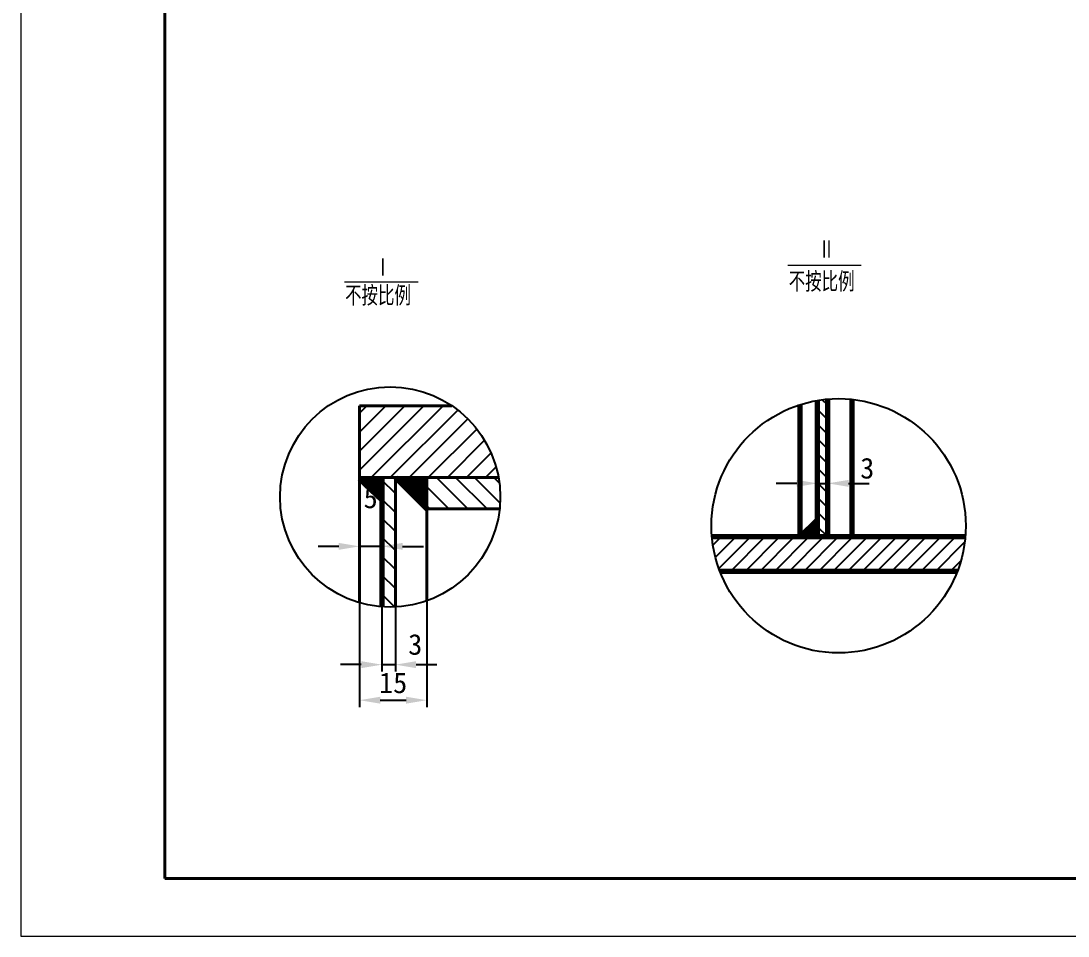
# Model space of a CAD drawing. Extents: x -15853 to 3578, y -6535 to 2458.
# Drawn here: x -15853 to -14033, y -6535 to -4945 of the extents above; entities that cross this region are included whole.
import ezdxf

# ---------------------------------------------------------------- set-up
doc = ezdxf.new("R2010")
doc.units = 0
doc.header["$LTSCALE"] = 10
doc.header["$PDMODE"] = 1
doc.linetypes.add('EB_DASHDOT', pattern=[39, 30, -3, 3, -3])
doc.layers.get('Defpoints').update_dxf_attribs({"linetype": 'CONTINUOUS'})
for name, color, linetype, lineweight in [('A 粗实线', 1, 'CONTINUOUS', 40), ('B 细实线', 7, 'CONTINUOUS', 18), ('C 文 字', 2, 'CONTINUOUS', 20), ('CAXA0', 7, 'CONTINUOUS', 70), ('CAXA1', 1, 'EB_DASHDOT', 25), ('CAXA3', 7, 'CONTINUOUS', 25), ('CAXA5', 4, 'CONTINUOUS', 25), ('J 标注尺寸', 2, 'CONTINUOUS', 18)]:
    doc.layers.add(name, color=color, linetype=linetype, lineweight=lineweight)
doc.styles.add('HZTXT', font='SIMFANG.TTF', dxfattribs={"width": 0.75})
doc.styles.get("Standard").update_dxf_attribs({"font": 'SIMFANG.TTF'})
doc.styles.add('标题中文', font='SIMFANG.TTF', dxfattribs={"width": 0.7})
doc.dimstyles.new('通用标注4.0', dxfattribs={"dimscale": 12, "dimtxt": 3, "dimasz": 3, "dimexe": 1, "dimexo": 0, "dimgap": 1, "dimtad": 1, "dimdec": 0, "dimzin": 0, "dimdsep": 46, "dimtxsty": 'Standard', "dimcen": 0, "dimadec": 0, "dimazin": 0, "dimtfac": 0.375, "dimtdec": 0, "dimtmove": 2, "dimatfit": 3, "dimfxl": 0, "dimtzin": 0, "dimarcsym": 0})

# ---------------------------------------------------------------- blocks, each defined once
blk = doc.blocks.new('CAXBLOCK126')
at = {"layer": 'CAXA0', "color": 0, "linetype": 'Continuous', "lineweight": 25}
for p, q in [((-373.34636359769, 110.3146747339082), (-330.2319113123334, 153.4291270192649)), ((-373.34636359769, 123.0425967952661), (-342.9598333736913, 153.4291270192649)), ((-373.34636359769, 135.770518856624), (-355.687755435049, 153.4291270192649)), ((-373.34636359769, 148.4984409179818), (-368.4156774964069, 153.4291270192649)), ((-365.5039892509755, 105.4291270192649), (-317.5039892509756, 153.4291270192649)), ((-352.7760671896179, 105.4291270192649), (-307.6412958526391, 150.5638983562437)), ((-340.0481451282601, 105.4291270192649), (-300.8755540568074, 144.6017180907175)), ((-327.3202230669023, 105.4291270192649), (-294.8908702434345, 137.8584798427327)), ((-314.5923010055445, 105.4291270192649), (-289.7048427635508, 130.3165852612586)), ((-301.8643789441866, 105.4291270192649), (-285.3756808942702, 121.9178250691813)), ((-289.1364568828287, 105.4291270192649), (-282.0183261904057, 112.5472577116878))]:
    blk.add_line(p, q, dxfattribs=at)
blk = doc.blocks.new('CAXBLOCK129')
at = {"layer": 'CAXA0', "color": 0, "linetype": 'Continuous', "lineweight": 25}
for p, q in [((-359.8809099048294, 91.88743983513116), (-373.34636359769, 105.3528935279919)), ((-362.7276589693138, 94.59276754337823), (-373.34636359769, 105.2114721717547)), ((-365.5744080337976, 97.29809525162482), (-373.34636359769, 105.0700508155174)), ((-358.3463635976899, 90.49431488422887), (-373.2811757327256, 105.4291270192649)), ((-358.3463635976899, 90.63573624046616), (-373.1397543764883, 105.4291270192649)), ((-358.3463635976899, 90.77715759670345), (-372.998333020251, 105.4291270192649)), ((-358.3463635976899, 90.91857895294073), (-372.8569116640138, 105.4291270192649)), ((-358.3463635976899, 91.06000030917802), (-372.7154903077765, 105.4291270192649)), ((-358.3463635976899, 91.20142166541531), (-372.5740689515392, 105.4291270192649)), ((-358.3463635976899, 91.34284302165264), (-372.4326475953018, 105.4291270192649)), ((-358.3463635976899, 91.48426437788993), (-372.2912262390645, 105.4291270192649)), ((-358.3463635976899, 91.62568573412722), (-372.1498048828273, 105.4291270192649)), ((-358.3463635976899, 91.7671070903645), (-372.00838352659, 105.4291270192649)), ((-358.3463635976899, 91.9085284466018), (-371.8669621703527, 105.4291270192649)), ((-358.3463635976899, 92.04994980283914), (-371.7255408141154, 105.4291270192649)), ((-358.3463635976899, 92.19137115907638), (-371.5841194578781, 105.4291270192649)), ((-358.3463635976899, 92.33279251531371), (-371.4426981016409, 105.4291270192649)), ((-358.3463635976899, 92.47421387155096), (-371.3012767454036, 105.4291270192649)), ((-358.3463635976899, 92.61563522778829), (-371.1598553891662, 105.4291270192649)), ((-358.3463635976899, 92.75705658402555), (-371.0184340329291, 105.4291270192649)), ((-358.3463635976899, 92.89847794026284), (-370.8770126766917, 105.4291270192649)), ((-358.3463635976899, 93.03989929650008), (-370.7355913204545, 105.4291270192649)), ((-358.3463635976899, 93.18132065273741), (-370.5941699642171, 105.4291270192649)), ((-358.3463635976899, 93.3227420089747), (-370.4527486079799, 105.4291270192649)), ((-358.3463635976899, 93.46416336521199), (-370.3113272517426, 105.4291270192649)), ((-358.3463635976899, 93.60558472144928), (-370.1699058955053, 105.4291270192649)), ((-358.3463635976899, 93.74700607768656), (-370.028484539268, 105.4291270192649)), ((-358.3463635976899, 93.8884274339239), (-369.8870631830307, 105.4291270192649)), ((-358.3463635976899, 94.02984879016118), (-369.7456418267934, 105.4291270192649)), ((-358.3463635976899, 94.17127014639848), (-369.6042204705562, 105.4291270192649)), ((-358.3463635976899, 94.31269150263577), (-369.4627991143188, 105.4291270192649)), ((-358.3463635976899, 94.45411285887309), (-369.3213777580815, 105.4291270192649)), ((-358.3463635976899, 94.59553421511038), (-369.1799564018443, 105.4291270192649)), ((-358.3463635976899, 94.73695557134766), (-369.038535045607, 105.4291270192649)), ((-358.3463635976899, 94.87837692758492), (-368.8971136893697, 105.4291270192649)), ((-358.3463635976899, 95.01979828382221), (-368.7556923331324, 105.4291270192649)), ((-358.3463635976899, 95.1612196400595), (-368.6142709768951, 105.4291270192649)), ((-358.3463635976899, 95.30264099629682), (-368.4728496206578, 105.4291270192649)), ((-358.3463635976899, 95.44406235253408), (-368.3314282644205, 105.4291270192649)), ((-358.3463635976899, 95.58548370877139), (-368.1900069081832, 105.4291270192649)), ((-358.3463635976899, 95.72690506500868), (-368.048585551946, 105.4291270192649)), ((-358.3463635976899, 95.86832642124597), (-367.9071641957087, 105.4291270192649)), ((-358.3463635976899, 96.00974777748326), (-367.7657428394713, 105.4291270192649)), ((-358.3463635976899, 96.15116913372054), (-367.6243214832341, 105.4291270192649)), ((-358.3463635976899, 96.29259048995783), (-367.4829001269968, 105.4291270192649)), ((-358.3463635976899, 96.43401184619513), (-367.3414787707596, 105.4291270192649)), ((-358.3463635976899, 96.57543320243246), (-367.2000574145222, 105.4291270192649)), ((-358.3463635976899, 96.71685455866971), (-367.0586360582849, 105.4291270192649)), ((-358.3463635976899, 96.858275914907), (-366.9172147020477, 105.4291270192649)), ((-358.3463635976899, 96.99969727114429), (-366.7757933458104, 105.4291270192649)), ((-358.3463635976899, 97.14111862738157), (-366.6343719895731, 105.4291270192649)), ((-358.3463635976899, 97.2825399836189), (-366.4929506333358, 105.4291270192649)), ((-358.3463635976899, 97.42396133985615), (-366.3515292770985, 105.4291270192649)), ((-358.3463635976899, 97.56538269609348), (-366.2101079208612, 105.4291270192649)), ((-358.3463635976899, 97.70680405233077), (-366.0686865646239, 105.4291270192649)), ((-358.3463635976899, 97.84822540856806), (-365.9272652083866, 105.4291270192649)), ((-358.3463635976899, 97.98964676480534), (-365.7858438521494, 105.4291270192649)), ((-358.3463635976899, 98.13106812104263), (-365.6444224959121, 105.4291270192649)), ((-358.3463635976899, 98.27248947727992), (-365.5030011396748, 105.4291270192649)), ((-358.3463635976899, 98.41391083351719), (-365.3615797834375, 105.4291270192649)), ((-358.3463635976899, 98.55533218975452), (-365.2201584272002, 105.4291270192649)), ((-358.3463635976899, 98.69675354599178), (-365.078737070963, 105.4291270192649)), ((-358.3463635976899, 98.83817490222911), (-364.9373157147256, 105.4291270192649)), ((-358.3463635976899, 98.97959625846636), (-364.7958943584883, 105.4291270192649)), ((-358.3463635976899, 99.12101761470365), (-364.6544730022511, 105.4291270192649)), ((-358.3463635976899, 99.26243897094098), (-364.5130516460138, 105.4291270192649)), ((-358.3463635976899, 99.40386032717822), (-364.3716302897765, 105.4291270192649)), ((-358.3463635976899, 99.54528168341555), (-364.2302089335392, 105.4291270192649)), ((-358.3463635976899, 99.68670303965284), (-364.0887875773019, 105.4291270192649)), ((-358.3463635976899, 99.82812439589011), (-363.9473662210647, 105.4291270192649)), ((-358.3463635976899, 99.9695457521274), (-363.8059448648273, 105.4291270192649)), ((-358.3463635976899, 100.1109671083647), (-363.66452350859, 105.4291270192649)), ((-358.3463635976899, 100.252388464602), (-363.5231021523527, 105.4291270192649)), ((-358.3463635976899, 100.3938098208393), (-363.3816807961155, 105.4291270192649)), ((-358.3463635976899, 100.5352311770766), (-363.2402594398782, 105.4291270192649)), ((-358.3463635976899, 100.6766525333138), (-363.0988380836409, 105.4291270192649)), ((-358.3463635976899, 100.8180738895512), (-362.9574167274036, 105.4291270192649)), ((-358.3463635976899, 100.9594952457885), (-362.8159953711664, 105.4291270192649)), ((-358.3463635976899, 101.1009166020257), (-362.6745740149291, 105.4291270192649)), ((-358.3463635976899, 101.242337958263), (-362.5331526586917, 105.4291270192649)), ((-358.3463635976899, 101.3837593145003), (-362.3917313024545, 105.4291270192649)), ((-358.3463635976899, 101.5251806707376), (-362.2503099462172, 105.4291270192649)), ((-358.3463635976899, 101.6666020269749), (-362.1088885899799, 105.4291270192649)), ((-358.3463635976899, 101.8080233832122), (-361.9674672337426, 105.4291270192649)), ((-358.3463635976899, 101.9494447394495), (-361.8260458775053, 105.4291270192649)), ((-358.3463635976899, 102.0908660956867), (-361.6846245212681, 105.4291270192649)), ((-358.3463635976899, 102.2322874519241), (-361.5432031650307, 105.4291270192649)), ((-358.3463635976899, 102.3737088081613), (-361.4017818087935, 105.4291270192649)), ((-358.3463635976899, 102.5151301643987), (-361.2603604525562, 105.4291270192649)), ((-358.3463635976899, 102.6565515206359), (-361.1189390963189, 105.4291270192649)), ((-358.3463635976899, 102.7979728768732), (-360.9775177400817, 105.4291270192649)), ((-358.3463635976899, 102.9393942331105), (-360.8360963838443, 105.4291270192649)), ((-358.3463635976899, 103.0808155893478), (-360.6946750276071, 105.4291270192649)), ((-358.3463635976899, 103.2222369455851), (-360.5532536713698, 105.4291270192649)), ((-358.3463635976899, 103.3636583018223), (-360.4118323151325, 105.4291270192649)), ((-358.3463635976899, 103.5050796580597), (-360.2704109588952, 105.4291270192649)), ((-358.3463635976899, 103.6465010142969), (-360.128989602658, 105.4291270192649)), ((-358.3463635976899, 103.7879223705342), (-359.9875682464206, 105.4291270192649)), ((-358.3463635976899, 103.9293437267715), (-359.8461468901833, 105.4291270192649)), ((-358.34636359769, 104.0707650830088), (-359.704725533946, 105.4291270192649)), ((-358.34636359769, 104.2121864392461), (-359.5633041777088, 105.4291270192649)), ((-358.34636359769, 104.3536077954834), (-359.4218828214715, 105.4291270192649)), ((-358.34636359769, 104.4950291517207), (-359.2804614652342, 105.4291270192649)), ((-358.34636359769, 104.6364505079579), (-359.1390401089969, 105.4291270192649)), ((-358.34636359769, 104.7778718641953), (-358.9976187527596, 105.4291270192649)), ((-358.34636359769, 104.9192932204326), (-358.8561973965223, 105.4291270192649)), ((-358.34636359769, 105.0607145766698), (-358.7147760402851, 105.4291270192649)), ((-358.34636359769, 105.2021359329071), (-358.5733546840478, 105.4291270192649)), ((-358.34636359769, 105.3435572891444), (-358.4319333278105, 105.4291270192649)), ((-328.34636359769, 84.53594544456797), (-349.239545172387, 105.4291270192649)), ((-328.34636359769, 84.67736680080527), (-349.0981238161497, 105.4291270192649)), ((-328.34636359769, 84.81878815704252), (-348.9567024599124, 105.4291270192649)), ((-328.34636359769, 84.96020951327979), (-348.8152811036751, 105.4291270192649)), ((-328.34636359769, 85.10163086951708), (-348.6738597474379, 105.4291270192649)), ((-328.34636359769, 85.24305222575438), (-348.5324383912006, 105.4291270192649)), ((-328.34636359769, 85.38447358199163), (-348.3910170349633, 105.4291270192649)), ((-328.34636359769, 85.52589493822893), (-348.2495956787261, 105.4291270192649)), ((-328.34636359769, 85.6673162944662), (-348.1081743224888, 105.4291270192649)), ((-328.34636359769, 85.8087376507035), (-347.9667529662515, 105.4291270192649)), ((-328.34636359769, 85.95015900694075), (-347.8253316100142, 105.4291270192649)), ((-328.34636359769, 86.09158036317804), (-347.683910253777, 105.4291270192649)), ((-328.34636359769, 86.23300171941527), (-347.5424888975397, 105.4291270192649)), ((-328.34636359769, 86.37442307565259), (-347.4010675413024, 105.4291270192649)), ((-328.34636359769, 86.51584443188983), (-347.2596461850652, 105.4291270192649)), ((-328.34636359769, 86.65726578812713), (-347.1182248288279, 105.4291270192649)), ((-328.34636359769, 86.79868714436441), (-346.9768034725906, 105.4291270192649)), ((-328.34636359769, 86.94010850060167), (-346.8353821163533, 105.4291270192649)), ((-328.34636359769, 87.08152985683893), (-346.6939607601161, 105.4291270192649)), ((-328.34636359769, 87.22295121307621), (-346.5525394038788, 105.4291270192649)), ((-328.34636359769, 87.36437256931352), (-346.4111180476415, 105.4291270192649)), ((-328.34636359769, 87.5057939255508), (-346.2696966914042, 105.4291270192649)), ((-328.34636359769, 87.64721528178806), (-346.128275335167, 105.4291270192649)), ((-328.34636359769, 87.78863663802532), (-345.9868539789297, 105.4291270192649)), ((-328.34636359769, 87.93005799426263), (-345.8454326226924, 105.4291270192649)), ((-328.34636359769, 88.07147935049987), (-345.7040112664552, 105.4291270192649)), ((-328.34636359769, 88.2129007067372), (-345.5625899102179, 105.4291270192649)), ((-328.34636359769, 88.35432206297446), (-345.4211685539806, 105.4291270192649)), ((-328.34636359769, 88.4957434192117), (-345.2797471977433, 105.4291270192649)), ((-328.34636359769, 88.63716477544898), (-345.1383258415061, 105.4291270192649)), ((-328.34636359769, 88.77858613168627), (-344.9969044852688, 105.4291270192649)), ((-328.34636359769, 88.92000748792353), (-344.8554831290315, 105.4291270192649)), ((-328.34636359769, 89.06142884416084), (-344.7140617727943, 105.4291270192649)), ((-328.34636359769, 89.20285020039809), (-344.572640416557, 105.4291270192649)), ((-328.34636359769, 89.34427155663536), (-344.4312190603197, 105.4291270192649)), ((-328.34636359769, 89.48569291287265), (-344.2897977040824, 105.4291270192649)), ((-328.34636359769, 89.62711426910992), (-344.1483763478452, 105.4291270192649)), ((-328.34636359769, 89.76853562534724), (-344.0069549916079, 105.4291270192649)), ((-328.34636359769, 89.90995698158446), (-343.8655336353706, 105.4291270192649)), ((-328.34636359769, 90.05137833782176), (-343.7241122791334, 105.4291270192649)), ((-328.34636359769, 90.192799694059), (-343.5826909228961, 105.4291270192649)), ((-328.34636359769, 90.3342210502963), (-343.4412695666588, 105.4291270192649)), ((-328.34636359769, 90.47564240653354), (-343.2998482104215, 105.4291270192649)), ((-328.34636359769, 90.61706376277084), (-343.1584268541843, 105.4291270192649)), ((-328.34636359769, 90.75848511900811), (-343.017005497947, 105.4291270192649)), ((-328.34636359769, 90.89990647524537), (-342.8755841417097, 105.4291270192649)), ((-328.34636359769, 91.04132783148265), (-342.7341627854724, 105.4291270192649)), ((-328.34636359769, 91.18274918771992), (-342.5927414292352, 105.4291270192649)), ((-328.34636359769, 91.32417054395718), (-342.4513200729979, 105.4291270192649)), ((-328.34636359769, 91.4655919001945), (-342.3098987167606, 105.4291270192649)), ((-328.34636359769, 91.60701325643176), (-342.1684773605234, 105.4291270192649)), ((-328.34636359769, 91.74843461266902), (-342.0270560042861, 105.4291270192649)), ((-328.34636359769, 91.8898559689063), (-341.8856346480489, 105.4291270192649)), ((-328.34636359769, 92.03127732514358), (-341.7442132918115, 105.4291270192649)), ((-328.34636359769, 92.17269868138085), (-341.6027919355743, 105.4291270192649)), ((-328.34636359769, 92.31412003761814), (-341.461370579337, 105.4291270192649)), ((-328.34636359769, 92.45554139385541), (-341.3199492230997, 105.4291270192649)), ((-328.34636359769, 92.59696275009266), (-341.1785278668624, 105.4291270192649)), ((-328.34636359769, 92.73838410632995), (-341.0371065106252, 105.4291270192649)), ((-328.34636359769, 92.87980546256722), (-340.8956851543879, 105.4291270192649)), ((-328.34636359769, 93.02122681880451), (-340.7542637981506, 105.4291270192649)), ((-328.34636359769, 93.16264817504175), (-340.6128424419134, 105.4291270192649)), ((-328.34636359769, 93.30406953127904), (-340.4714210856761, 105.4291270192649)), ((-328.34636359769, 93.44549088751626), (-340.3299997294388, 105.4291270192649)), ((-328.34636359769, 93.58691224375359), (-340.1885783732016, 105.4291270192649)), ((-328.34636359769, 93.72833359999082), (-340.0471570169643, 105.4291270192649)), ((-328.34636359769, 93.86975495622809), (-339.905735660727, 105.4291270192649)), ((-328.34636359769, 94.01117631246538), (-339.7643143044897, 105.4291270192649)), ((-328.34636359769, 94.15259766870265), (-339.6228929482525, 105.4291270192649)), ((-328.34636359769, 94.29401902493997), (-339.4814715920152, 105.4291270192649)), ((-328.34636359769, 94.43544038117719), (-339.3400502357779, 105.4291270192649)), ((-328.34636359769, 94.57686173741448), (-339.1986288795406, 105.4291270192649)), ((-328.34636359769, 94.71828309365176), (-339.0572075233034, 105.4291270192649)), ((-328.34636359769, 94.85970444988901), (-338.9157861670661, 105.4291270192649)), ((-328.34636359769, 95.00112580612628), (-338.7743648108288, 105.4291270192649)), ((-328.34636359769, 95.14254716236357), (-338.6329434545916, 105.4291270192649)), ((-328.34636359769, 95.28396851860082), (-338.4915220983543, 105.4291270192649)), ((-328.34636359769, 95.4253898748381), (-338.350100742117, 105.4291270192649)), ((-328.34636359769, 95.56681123107539), (-338.2086793858797, 105.4291270192649)), ((-328.34636359769, 95.70823258731264), (-338.0672580296425, 105.4291270192649)), ((-328.34636359769, 95.84965394354991), (-337.9258366734052, 105.4291270192649)), ((-328.34636359769, 95.9910752997872), (-337.7844153171679, 105.4291270192649)), ((-328.34636359769, 96.13249665602444), (-337.6429939609307, 105.4291270192649)), ((-328.34636359769, 96.27391801226176), (-337.5015726046934, 105.4291270192649)), ((-328.34636359769, 96.41533936849902), (-337.3601512484561, 105.4291270192649)), ((-328.34636359769, 96.5567607247363), (-337.2187298922188, 105.4291270192649)), ((-328.34636359769, 96.69818208097355), (-337.0773085359816, 105.4291270192649)), ((-328.34636359769, 96.83960343721083), (-336.9358871797443, 105.4291270192649)), ((-328.34636359769, 96.98102479344814), (-336.794465823507, 105.4291270192649)), ((-328.34636359769, 97.12244614968536), (-336.6530444672698, 105.4291270192649)), ((-328.34636359769, 97.26386750592265), (-336.5116231110325, 105.4291270192649)), ((-328.34636359769, 97.40528886215988), (-336.3702017547953, 105.4291270192649)), ((-328.34636359769, 97.54671021839718), (-336.2287803985579, 105.4291270192649)), ((-328.34636359769, 97.68813157463441), (-336.0873590423207, 105.4291270192649)), ((-328.34636359769, 97.8295529308717), (-335.9459376860834, 105.4291270192649)), ((-328.34636359769, 97.97097428710897), (-335.8045163298461, 105.4291270192649)), ((-328.34636359769, 98.11239564334623), (-335.6630949736088, 105.4291270192649)), ((-328.34636359769, 98.25381699958349), (-335.5216736173716, 105.4291270192649)), ((-328.34636359769, 98.3952383558208), (-335.3802522611343, 105.4291270192649)), ((-328.34636359769, 98.53665971205805), (-335.238830904897, 105.4291270192649)), ((-328.34636359769, 98.67808106829534), (-335.0974095486598, 105.4291270192649)), ((-328.34636359769, 98.81950242453262), (-334.9559881924225, 105.4291270192649)), ((-328.34636359769, 98.96092378076985), (-334.8145668361852, 105.4291270192649)), ((-328.34636359769, 99.10234513700716), (-334.6731454799479, 105.4291270192649)), ((-328.34636359769, 99.24376649324441), (-334.5317241237107, 105.4291270192649)), ((-328.34636359769, 99.38518784948167), (-334.3903027674734, 105.4291270192649)), ((-328.34636359769, 99.52660920571897), (-334.2488814112361, 105.4291270192649)), ((-328.34636359769, 99.66803056195623), (-334.1074600549988, 105.4291270192649)), ((-328.34636359769, 99.80945191819346), (-333.9660386987616, 105.4291270192649)), ((-328.34636359769, 99.95087327443075), (-333.8246173425243, 105.4291270192649)), ((-328.34636359769, 100.092294630668), (-333.683195986287, 105.4291270192649)), ((-328.34636359769, 100.2337159869053), (-333.5417746300498, 105.4291270192649)), ((-328.34636359769, 100.3751373431425), (-333.4003532738125, 105.4291270192649)), ((-328.34636359769, 100.5165586993798), (-333.2589319175752, 105.4291270192649)), ((-328.34636359769, 100.657980055617), (-333.117510561338, 105.4291270192649)), ((-328.34636359769, 100.7994014118544), (-332.9760892051007, 105.4291270192649)), ((-328.34636359769, 100.9408227680916), (-332.8346678488634, 105.4291270192649)), ((-328.34636359769, 101.0822441243289), (-332.6932464926261, 105.4291270192649)), ((-328.34636359769, 101.2236654805662), (-332.5518251363888, 105.4291270192649)), ((-328.34636359769, 101.3650868368034), (-332.4104037801516, 105.4291270192649)), ((-328.34636359769, 101.5065081930407), (-332.2689824239143, 105.4291270192649)), ((-328.34636359769, 101.647929549278), (-332.127561067677, 105.4291270192649)), ((-328.34636359769, 101.7893509055152), (-331.9861397114398, 105.4291270192649)), ((-328.34636359769, 101.9307722617525), (-331.8447183552025, 105.4291270192649)), ((-328.34636359769, 102.0721936179898), (-331.7032969989652, 105.4291270192649)), ((-328.34636359769, 102.213614974227), (-331.561875642728, 105.4291270192649)), ((-328.34636359769, 102.3550363304643), (-331.4204542864907, 105.4291270192649)), ((-328.34636359769, 102.4964576867015), (-331.2790329302534, 105.4291270192649)), ((-328.34636359769, 102.6378790429388), (-331.1376115740161, 105.4291270192649)), ((-328.34636359769, 102.7793003991761), (-330.9961902177789, 105.4291270192649)), ((-328.34636359769, 102.9207217554134), (-330.8547688615416, 105.4291270192649)), ((-328.34636359769, 103.0621431116506), (-330.7133475053043, 105.4291270192649)), ((-328.34636359769, 103.2035644678879), (-330.5719261490671, 105.4291270192649)), ((-328.34636359769, 103.3449858241252), (-330.4305047928298, 105.4291270192649)), ((-328.34636359769, 103.4864071803625), (-330.2890834365925, 105.4291270192649)), ((-328.34636359769, 103.6278285365997), (-330.1476620803552, 105.4291270192649)), ((-328.34636359769, 103.769249892837), (-330.006240724118, 105.4291270192649)), ((-328.34636359769, 103.9106712490743), (-329.8648193678807, 105.4291270192649)), ((-328.34636359769, 104.0520926053115), (-329.7233980116434, 105.4291270192649)), ((-328.34636359769, 104.1935139615488), (-329.5819766554061, 105.4291270192649)), ((-328.34636359769, 104.334935317786), (-329.4405552991689, 105.4291270192649)), ((-328.34636359769, 104.4763566740233), (-329.2991339429316, 105.4291270192649)), ((-328.34636359769, 104.6177780302606), (-329.1577125866944, 105.4291270192649)), ((-328.34636359769, 104.7591993864978), (-329.0162912304571, 105.4291270192649)), ((-328.34636359769, 104.9006207427351), (-328.8748698742198, 105.4291270192649)), ((-328.34636359769, 105.0420420989724), (-328.7334485179825, 105.4291270192649)), ((-328.34636359769, 105.1834634552096), (-328.5920271617452, 105.4291270192649)), ((-328.34636359769, 105.3248848114469), (-328.450605805508, 105.4291270192649)), ((-368.4211570982819, 100.0034229598719), (-373.34636359769, 104.9286294592802)), ((-371.267906162767, 102.7087506681197), (-373.34636359769, 104.7872081030428))]:
    blk.add_line(p, q, dxfattribs=at)
blk = doc.blocks.new('*D229')
at = {"layer": 'C 文 字', "color": 0, "lineweight": -2}
for p, q in [((-15264.60160102885, -5955.685858460482), (-15264.60160102885, -6137.15679299365)), ((-15147.60160102885, -5952.368870882923), (-15147.60160102885, -6137.15679299365)), ((-15228.60160102885, -6125.15679299365), (-15183.60160102885, -6125.15679299365))]:
    blk.add_line(p, q, dxfattribs=at)
at = {"layer": 'C 文 字', "color": 0}
for points in [[(-15228.60160102885, -6119.15679299365), (-15228.60160102885, -6131.15679299365), (-15264.60160102885, -6125.15679299365)], [(-15183.60160102885, -6119.15679299365), (-15183.60160102885, -6131.15679299365), (-15147.60160102885, -6125.15679299365)]]:
    blk.add_solid(points, dxfattribs=at)
at = {"layer": 'Defpoints', "color": 0}
for p in [(-15264.60160102885, -5955.685858460482), (-15147.60160102885, -5952.368870882923), (-15147.60160102885, -6125.15679299365)]:
    blk.add_point(p, dxfattribs=at)
at = {"layer": 'C 文 字', "color": 0, "insert": (-15206.10160102885, -6095.15679299365), "char_height": 36, "attachment_point": 5}
blk.add_mtext('\\fSimSun;15', dxfattribs=at)
blk = doc.blocks.new('*D230')
at = {"layer": 'C 文 字', "color": 0, "lineweight": -2}
for p, q in [((-15225.60160102885, -5738.175277087138), (-15225.60160102885, -5869.749510753129)), ((-15300.60160102885, -5857.749510753129), (-15336.60160102885, -5857.749510753129)), ((-15264.60160102885, -5955.685858460482), (-15264.60160102885, -5845.749510753129)), ((-15225.60160102885, -5857.749510753129), (-15264.60160102885, -5857.749510753129)), ((-15189.60160102885, -5857.749510753129), (-15153.60160102885, -5857.749510753129))]:
    blk.add_line(p, q, dxfattribs=at)
at = {"layer": 'C 文 字', "color": 0}
for points in [[(-15300.60160102885, -5851.749510753129), (-15300.60160102885, -5863.749510753129), (-15264.60160102885, -5857.749510753129)], [(-15189.60160102885, -5851.749510753129), (-15189.60160102885, -5863.749510753129), (-15225.60160102885, -5857.749510753129)]]:
    blk.add_solid(points, dxfattribs=at)
at = {"layer": 'Defpoints', "color": 0}
for p in [(-15225.60160102885, -5738.175277087138), (-15264.60160102885, -5857.749510753129), (-15264.60160102885, -5955.685858460482)]:
    blk.add_point(p, dxfattribs=at)
at = {"layer": 'C 文 字', "color": 0, "insert": (-15245.10160102885, -5773.749510753129), "char_height": 36, "attachment_point": 5}
blk.add_mtext('\\fSimSun;5', dxfattribs=at)
blk = doc.blocks.new('CAXBLOCK134')
at = {"layer": 'CAXA0', "color": 0, "linetype": 'Continuous', "lineweight": 25}
for p, q in [((-488.0780814251907, -122.8621775199862), (-492.9267448041737, -118.0135141410033)), ((-488.0780814251907, -135.5900995813441), (-497.0780814251908, -126.5900995813441)), ((-488.0780814251907, -148.318021642702), (-497.0780814251908, -139.318021642702)), ((-488.0780814251907, -161.0459437040597), (-497.0780814251908, -152.0459437040598)), ((-488.0780814251907, -173.7738657654176), (-497.0780814251908, -164.7738657654176)), ((-488.0780814251907, -186.5017878267755), (-497.0780814251908, -177.5017878267756)), ((-488.0780814251907, -199.2297098881334), (-497.0780814251908, -190.2297098881334)), ((-488.0780814251907, -211.9576319494912), (-497.0780814251906, -202.9576319494913)), ((-488.0780814251907, -224.685554010849), (-497.0780814251906, -215.6855540108491)), ((-488.2303659276944, -237.2611915697033), (-497.0780814251907, -228.4134760722068))]:
    blk.add_line(p, q, dxfattribs=at)
blk = doc.blocks.new('CAXBLOCK133')
at = {"layer": 'CAXA0', "color": 0, "linetype": 'Continuous', "lineweight": 25}
for p, q in [((-587.9587662087738, -244.3048705521115), (-580.9150872263656, -237.2611915697033)), ((-585.8064741859974, -254.880500590693), (-568.1871651650077, -237.2611915697033)), ((-582.8336896327762, -264.6356380988295), (-555.45924310365, -237.2611915697033)), ((-572.7313210422919, -267.2611915697034), (-542.7313210422919, -237.2611915697033)), ((-560.0033989809342, -267.2611915697034), (-530.0033989809341, -237.2611915697033)), ((-547.2754769195762, -267.2611915697034), (-517.2754769195761, -237.2611915697033)), ((-534.5475548582184, -267.2611915697034), (-504.5475548582183, -237.2611915697033)), ((-521.8196327968606, -267.2611915697034), (-491.8196327968605, -237.2611915697033)), ((-509.0917107355027, -267.2611915697034), (-479.0917107355026, -237.2611915697033)), ((-496.3637886741449, -267.2611915697034), (-466.3637886741448, -237.2611915697033)), ((-483.6358666127871, -267.2611915697034), (-453.6358666127869, -237.2611915697033)), ((-470.9079445514291, -267.2611915697033), (-440.907944551429, -237.2611915697032)), ((-458.1800224900711, -267.2611915697033), (-428.1800224900711, -237.2611915697032)), ((-445.4521004287133, -267.2611915697033), (-415.4521004287133, -237.2611915697032)), ((-432.7241783673555, -267.2611915697033), (-402.7241783673554, -237.2611915697032)), ((-419.9962563059976, -267.2611915697033), (-389.9962563059975, -237.2611915697033)), ((-407.2683342446397, -267.2611915697033), (-377.2683342446396, -237.2611915697032)), ((-394.5404121832818, -267.2611915697033), (-369.1929968963361, -241.9137762827576)), ((-381.8124901219239, -267.2611915697033), (-372.5196907851105, -257.9683922328899))]:
    blk.add_line(p, q, dxfattribs=at)
blk = doc.blocks.new('CAXBLOCK125')
at = {"layer": 'CAXA0', "color": 0, "linetype": 'Continuous', "lineweight": 25}
for p, q in [((-497.0780814251907, -232.6561167593269), (-502.2577071355165, -227.4764910490014)), ((-497.0780814251907, -232.5146954030897), (-502.1868677908958, -227.4059090373846)), ((-497.0780814251907, -232.3732740468523), (-502.1160284462753, -227.3353270257678)), ((-497.0780814251907, -232.2318526906151), (-502.0451891016547, -227.264745014151)), ((-497.0780814251907, -232.0904313343778), (-501.9743497570342, -227.1941630025343)), ((-497.0780814251907, -231.9490099781406), (-501.9035104124137, -227.1235809909175)), ((-497.0780814251907, -231.8075886219034), (-501.8326710677932, -227.0529989793008)), ((-497.0780814251907, -231.666167265666), (-501.7618317231726, -226.982416967684)), ((-497.0780814251907, -231.5247459094286), (-501.6909923785522, -226.9118349560673)), ((-497.0780814251907, -231.3833245531913), (-501.6201530339316, -226.8412529444505)), ((-497.0780814251907, -231.2419031969541), (-501.5493136893111, -226.7706709328338)), ((-497.0780814251907, -231.1004818407168), (-501.4784743446906, -226.7000889212171)), ((-497.0780814251907, -230.9590604844796), (-501.4076350000701, -226.6295069096003)), ((-497.0780814251907, -230.8176391282422), (-501.3367956554494, -226.5589248979834)), ((-497.0780814251907, -230.6762177720049), (-501.2659563108289, -226.4883428863667)), ((-497.0780814251907, -230.5347964157677), (-501.1951169662084, -226.41776087475)), ((-497.0780814251907, -230.3933750595305), (-501.1242776215879, -226.3471788631332)), ((-497.0780814251907, -230.2519537032931), (-501.0534382769673, -226.2765968515165)), ((-497.0780814251907, -230.1105323470557), (-500.9825989323468, -226.2060148398997)), ((-497.0780814251907, -229.9691109908185), (-500.9117595877262, -226.1354328282829)), ((-497.0780814251907, -229.8276896345812), (-500.8409202431057, -226.0648508166662)), ((-497.0780814251907, -229.686268278344), (-500.7700808984852, -225.9942688050495)), ((-497.0780814251907, -229.5448469221067), (-500.6992415538647, -225.9236867934328)), ((-497.0780814251907, -229.4034255658695), (-500.6284022092441, -225.8531047818159)), ((-497.0780814251907, -229.2620042096321), (-500.5575628646235, -225.7825227701991)), ((-497.0780814251907, -229.1205828533948), (-500.486723520003, -225.7119407585824)), ((-497.0780814251907, -228.9791614971574), (-500.4158841753825, -225.6413587469657)), ((-497.0780814251907, -228.8377401409202), (-500.345044830762, -225.5707767353489)), ((-497.0780814251907, -228.6963187846829), (-500.2742054861416, -225.5001947237322)), ((-497.0780814251907, -228.5548974284456), (-500.2033661415209, -225.4296127121154)), ((-497.0780814251907, -228.4134760722083), (-500.1325267969004, -225.3590307004987)), ((-497.0780814251907, -228.2720547159711), (-500.06168745228, -225.2884486888819)), ((-497.0780814251907, -228.1306333597338), (-499.9908481076594, -225.2178666772652)), ((-497.0780814251907, -227.9892120034966), (-499.9200087630388, -225.1472846656484)), ((-497.0780814251907, -227.8477906472592), (-499.8491694184183, -225.0767026540316)), ((-497.0780814251907, -227.7063692910218), (-499.7783300737977, -225.0061206424148)), ((-497.0780814251907, -227.5649479347846), (-499.7074907291772, -224.9355386307981)), ((-497.0780814251907, -227.4235265785473), (-499.6366513845567, -224.8649566191814)), ((-497.0780814251907, -227.2821052223101), (-499.5658120399362, -224.7943746075646)), ((-497.0780814251907, -227.1406838660727), (-499.4949726953157, -224.7237925959478)), ((-497.0780814251907, -226.9992625098354), (-499.424133350695, -224.6532105843311)), ((-497.0780814251907, -226.8578411535982), (-499.3532940060745, -224.5826285727144)), ((-497.0780814251907, -226.7164197973609), (-499.282454661454, -224.5120465610976)), ((-497.0780814251907, -226.5749984411237), (-499.2116153168336, -224.4414645494809)), ((-497.0780814251907, -226.4335770848863), (-499.140775972213, -224.3708825378641)), ((-497.0780814251907, -226.2921557286489), (-499.0699366275924, -224.3003005262473)), ((-497.0780814251907, -226.1507343724117), (-498.9990972829718, -224.2297185146305)), ((-497.0780814251907, -226.0093130161744), (-498.9282579383514, -224.1591365030138)), ((-497.0780814251907, -225.8678916599372), (-498.8574185937308, -224.088554491397)), ((-497.0780814251907, -225.7264703037), (-498.7865792491103, -224.0179724797803)), ((-497.0780814251907, -225.5850489474626), (-498.7157399044897, -223.9473904681635)), ((-497.0780814251907, -225.4436275912253), (-498.6449005598693, -223.8768084565468)), ((-497.0780814251907, -225.3022062349881), (-498.5740612152487, -223.80622644493)), ((-497.0780814251907, -225.1607848787507), (-498.5032218706282, -223.7356444333133)), ((-497.0780814251907, -225.0193635225134), (-498.4323825260076, -223.6650624216966)), ((-497.0780814251907, -224.8779421662762), (-498.3615431813872, -223.5944804100799)), ((-497.0780814251907, -224.7365208100388), (-498.2907038367665, -223.523898398463)), ((-497.0780814251907, -224.5950994538016), (-498.219864492146, -223.4533163868462)), ((-497.0780814251907, -224.4536780975643), (-498.1490251475255, -223.3827343752295)), ((-497.0780814251907, -224.3122567413271), (-498.078185802905, -223.3121523636127)), ((-497.0780814251907, -224.1708353850898), (-498.0073464582844, -223.241570351996)), ((-497.0780814251907, -224.0294140288524), (-497.9365071136639, -223.1709883403792)), ((-497.0780814251907, -223.887992672615), (-497.8656677690433, -223.1004063287625)), ((-497.0780814251907, -223.7465713163778), (-497.7948284244229, -223.0298243171457)), ((-497.0780814251907, -223.6051499601406), (-497.7239890798023, -222.959242305529)), ((-497.0780814251907, -223.4637286039033), (-497.6531497351818, -222.8886602939123)), ((-497.0780814251907, -223.3223072476659), (-497.5823103905612, -222.8180782822955)), ((-497.0780814251907, -223.1808858914287), (-497.5114710459408, -222.7474962706787)), ((-497.0780814251907, -223.0394645351914), (-497.4406317013201, -222.6769142590619)), ((-497.0780814251907, -222.8980431789542), (-497.3697923566996, -222.6063322474452)), ((-497.0780814251907, -222.7566218227168), (-497.2989530120792, -222.5357502358285)), ((-497.0780814251907, -222.6152004664794), (-497.2281136674585, -222.4651682242116)), ((-497.0780814251907, -222.4737791102422), (-497.157274322838, -222.3945862125949)), ((-497.0780814251907, -222.3323577540049), (-497.0864349782175, -222.3240042009782)), ((-510.7163615694246, -237.2611915697032), (-511.3959825915651, -236.5815705475627)), ((-510.5749402131873, -237.2611915697032), (-511.3251432469446, -236.510988535946)), ((-510.4335188569501, -237.2611915697032), (-511.2543039023241, -236.4404065243293)), ((-510.2920975007128, -237.2611915697032), (-511.1834645577036, -236.3698245127125)), ((-510.1506761444754, -237.2611915697033), (-511.112625213083, -236.2992425010957)), ((-510.0092547882382, -237.2611915697033), (-511.0417858684625, -236.228660489479)), ((-509.8678334320009, -237.2611915697033), (-510.970946523842, -236.1580784778623)), ((-509.7264120757635, -237.2611915697033), (-510.9001071792214, -236.0874964662455)), ((-509.5849907195263, -237.2611915697033), (-510.8292678346008, -236.0169144546286)), ((-509.443569363289, -237.2611915697033), (-510.7584284899802, -235.9463324430119)), ((-509.3021480070518, -237.2611915697033), (-510.6875891453598, -235.8757504313952)), ((-509.1607266508145, -237.2611915697033), (-510.6167498007392, -235.8051684197784)), ((-509.0193052945772, -237.2611915697033), (-510.5459104561187, -235.7345864081617)), ((-508.8778839383399, -237.2611915697033), (-510.4750711114982, -235.664004396545)), ((-508.7364625821027, -237.2611915697033), (-510.4042317668777, -235.5934223849282)), ((-508.5950412258653, -237.2611915697033), (-510.3333924222571, -235.5228403733114)), ((-508.453619869628, -237.2611915697033), (-510.2625530776366, -235.4522583616947)), ((-508.3121985133907, -237.2611915697033), (-510.1917137330161, -235.381676350078)), ((-508.1707771571533, -237.2611915697033), (-510.1208743883955, -235.3110943384611)), ((-508.0293558009161, -237.2611915697033), (-510.0500350437749, -235.2405123268443)), ((-507.8879344446788, -237.2611915697033), (-509.9791956991544, -235.1699303152276)), ((-507.7465130884416, -237.2611915697033), (-509.9083563545339, -235.0993483036109)), ((-507.6050917322043, -237.2611915697033), (-509.8375170099134, -235.0287662919941)), ((-507.4636703759671, -237.2611915697033), (-509.7666776652928, -234.9581842803774)), ((-507.3222490197298, -237.2611915697033), (-509.6958383206723, -234.8876022687606)), ((-507.1808276634926, -237.2611915697033), (-509.6249989760518, -234.8170202571439)), ((-507.0394063072551, -237.2611915697033), (-509.5541596314313, -234.7464382455271)), ((-506.8979849510179, -237.2611915697033), (-509.4833202868107, -234.6758562339104)), ((-506.7565635947806, -237.2611915697033), (-509.4124809421902, -234.6052742222936)), ((-506.6151422385432, -237.2611915697033), (-509.3416415975697, -234.5346922106768)), ((-506.4737208823059, -237.2611915697033), (-509.2708022529491, -234.46411019906)), ((-506.3322995260687, -237.2611915697033), (-509.1999629083285, -234.3935281874433)), ((-506.1908781698314, -237.2611915697033), (-509.129123563708, -234.3229461758266)), ((-506.0494568135941, -237.2611915697033), (-509.0582842190875, -234.2523641642098)), ((-505.9080354573569, -237.2611915697033), (-508.987444874467, -234.1817821525931)), ((-505.7666141011196, -237.2611915697033), (-508.9166055298465, -234.1112001409764)), ((-505.6251927448822, -237.2611915697033), (-508.8457661852259, -234.0406181293595)), ((-505.483771388645, -237.2611915697033), (-508.7749268406054, -233.9700361177428)), ((-505.3423500324077, -237.2611915697033), (-508.7040874959849, -233.8994541061261)), ((-505.2009286761703, -237.2611915697033), (-508.6332481513643, -233.8288720945093)), ((-505.0595073199331, -237.2611915697033), (-508.5624088067438, -233.7582900828925)), ((-504.9180859636958, -237.2611915697033), (-508.4915694621233, -233.6877080712758)), ((-504.7766646074585, -237.2611915697033), (-508.4207301175027, -233.617126059659)), ((-504.6352432512213, -237.2611915697033), (-508.3498907728822, -233.5465440480423)), ((-504.493821894984, -237.2611915697033), (-508.2790514282617, -233.4759620364255)), ((-504.3524005387467, -237.2611915697033), (-508.2082120836412, -233.4053800248088)), ((-504.2109791825094, -237.2611915697033), (-508.1373727390206, -233.3347980131921)), ((-504.069557826272, -237.2611915697033), (-508.0665333944, -233.2642160015752)), ((-503.9281364700348, -237.2611915697033), (-507.9956940497795, -233.1936339899585)), ((-503.7867151137975, -237.2611915697033), (-507.924854705159, -233.1230519783418)), ((-503.6452937575601, -237.2611915697033), (-507.8540153605385, -233.052469966725)), ((-503.5038724013229, -237.2611915697033), (-507.7831760159179, -232.9818879551082)), ((-503.3624510450856, -237.2611915697033), (-507.7123366712974, -232.9113059434915)), ((-503.2210296888484, -237.2611915697033), (-507.6414973266769, -232.8407239318747)), ((-503.0796083326111, -237.2611915697033), (-507.5706579820563, -232.7701419202579)), ((-502.9381869763739, -237.2611915697033), (-507.4998186374358, -232.6995599086412)), ((-502.7967656201366, -237.2611915697033), (-507.4289792928153, -232.6289778970245)), ((-502.6553442638993, -237.2611915697033), (-507.3581399481948, -232.5583958854077)), ((-502.5139229076619, -237.2611915697033), (-507.2873006035742, -232.4878138737909)), ((-502.3725015514246, -237.2611915697033), (-507.2164612589537, -232.4172318621742)), ((-502.2310801951874, -237.2611915697033), (-507.1456219143332, -232.3466498505575)), ((-502.08965883895, -237.2611915697033), (-507.0747825697126, -232.2760678389407)), ((-501.9482374827127, -237.2611915697033), (-507.0039432250921, -232.2054858273239)), ((-501.8068161264754, -237.2611915697033), (-506.9331038804715, -232.1349038157072)), ((-501.6653947702382, -237.2611915697033), (-506.862264535851, -232.0643218040904)), ((-501.5239734140009, -237.2611915697033), (-506.7914251912305, -231.9937397924736)), ((-501.3825520577637, -237.2611915697033), (-506.72058584661, -231.9231577808569)), ((-501.2411307015264, -237.2611915697033), (-506.6497465019894, -231.8525757692402)), ((-501.099709345289, -237.2611915697033), (-506.5789071573689, -231.7819937576234)), ((-500.9582879890518, -237.2611915697033), (-506.5080678127483, -231.7114117460066)), ((-500.8168666328145, -237.2611915697033), (-506.4372284681278, -231.6408297343899)), ((-500.6754452765771, -237.2611915697033), (-506.3663891235072, -231.5702477227731)), ((-500.5340239203398, -237.2611915697033), (-506.2955497788867, -231.4996657111564)), ((-500.3926025641026, -237.2611915697033), (-506.2247104342662, -231.4290836995396)), ((-500.2511812078653, -237.2611915697033), (-506.1538710896457, -231.3585016879229)), ((-500.109759851628, -237.2611915697033), (-506.0830317450251, -231.2879196763061)), ((-499.9683384953908, -237.2611915697033), (-506.0121924004046, -231.2173376646893)), ((-499.8269171391535, -237.2611915697033), (-505.9413530557841, -231.1467556530726)), ((-499.6854957829162, -237.2611915697033), (-505.8705137111637, -231.0761736414559)), ((-499.5440744266788, -237.2611915697033), (-505.799674366543, -231.005591629839)), ((-499.4026530704416, -237.2611915697033), (-505.7288350219225, -230.9350096182223)), ((-499.2612317142043, -237.2611915697033), (-505.657995677302, -230.8644276066056)), ((-499.1198103579669, -237.2611915697033), (-505.5871563326814, -230.7938455949888)), ((-498.9783890017297, -237.2611915697033), (-505.5163169880609, -230.723263583372)), ((-498.8369676454924, -237.2611915697033), (-505.4454776434404, -230.6526815717553)), ((-498.6955462892552, -237.2611915697033), (-505.3746382988198, -230.5820995601386)), ((-498.5541249330179, -237.2611915697033), (-505.3037989541992, -230.5115175485218)), ((-498.4127035767806, -237.2611915697033), (-505.2329596095788, -230.440935536905)), ((-498.2712822205434, -237.2611915697033), (-505.1621202649582, -230.3703535252883)), ((-498.1298608643061, -237.2611915697033), (-505.0912809203377, -230.2997715136716)), ((-497.9884395080687, -237.2611915697033), (-505.0204415757171, -230.2291895020548)), ((-497.8470181518314, -237.2611915697033), (-504.9496022310966, -230.158607490438)), ((-497.7055967955941, -237.2611915697033), (-504.8787628864761, -230.0880254788213)), ((-497.5641754393567, -237.2611915697033), (-504.8079235418555, -230.0174434672045)), ((-497.4227540831195, -237.2611915697033), (-504.737084197235, -229.9468614555877)), ((-497.2813327268822, -237.2611915697033), (-504.6662448526145, -229.876279443971)), ((-497.139911370645, -237.2611915697033), (-504.595405507994, -229.8056974323543)), ((-497.0780814251907, -237.1816001589202), (-504.5245661633734, -229.7351154207375)), ((-497.0780814251907, -237.040178802683), (-504.4537268187529, -229.6645334091207)), ((-497.0780814251907, -236.8987574464456), (-504.3828874741323, -229.5939513975039)), ((-497.0780814251907, -236.7573360902084), (-504.3120481295118, -229.5233693858872)), ((-497.0780814251907, -236.6159147339711), (-504.2412087848913, -229.4527873742705)), ((-497.0780814251907, -236.4744933777337), (-504.1703694402707, -229.3822053626537)), ((-497.0780814251907, -236.3330720214965), (-504.0995300956503, -229.311623351037)), ((-497.0780814251907, -236.1916506652591), (-504.0286907510297, -229.2410413394202)), ((-497.0780814251907, -236.0502293090218), (-503.9578514064092, -229.1704593278034)), ((-497.0780814251907, -235.9088079527846), (-503.8870120617887, -229.0998773161867)), ((-497.0780814251907, -235.7673865965473), (-503.8161727171681, -229.02929530457)), ((-497.0780814251907, -235.6259652403101), (-503.7453333725475, -228.9587132929531)), ((-497.0780814251907, -235.4845438840729), (-503.674494027927, -228.8881312813364)), ((-497.0780814251907, -235.3431225278355), (-503.6036546833064, -228.8175492697196)), ((-497.0780814251907, -235.2017011715981), (-503.5328153386859, -228.7469672581029)), ((-497.0780814251907, -235.0602798153608), (-503.4619759940654, -228.6763852464861)), ((-497.0780814251907, -234.9188584591236), (-503.3911366494449, -228.6058032348694)), ((-497.0780814251907, -234.7774371028864), (-503.3202973048244, -228.5352212232527)), ((-497.0780814251907, -234.636015746649), (-503.2494579602038, -228.4646392116359)), ((-497.0780814251907, -234.4945943904117), (-503.1786186155833, -228.3940572000191)), ((-497.0780814251907, -234.3531730341745), (-503.1077792709629, -228.3234751884024)), ((-497.0780814251907, -234.2117516779372), (-503.0369399263423, -228.2528931767857)), ((-497.0780814251907, -234.0703303216998), (-502.9661005817217, -228.1823111651689)), ((-497.0780814251907, -233.9289089654626), (-502.8952612371012, -228.1117291535521)), ((-497.0780814251907, -233.7874876092252), (-502.8244218924806, -228.0411471419353)), ((-497.0780814251907, -233.646066252988), (-502.7535825478601, -227.9705651303186)), ((-497.0780814251907, -233.5046448967507), (-502.6827432032396, -227.8999831187018)), ((-497.0780814251907, -233.3632235405135), (-502.6119038586191, -227.8294011070851)), ((-497.0780814251907, -233.2218021842762), (-502.5410645139985, -227.7588190954684)), ((-497.0780814251907, -233.0803808280388), (-502.470225169378, -227.6882370838516)), ((-497.0780814251907, -232.9389594718016), (-502.3993858247575, -227.6176550722348)), ((-497.0780814251907, -232.7975381155642), (-502.3285464801369, -227.5470730606181)), ((-511.9891537755603, -237.2611915697032), (-512.0335366931499, -237.2168086521136)), ((-511.847732419323, -237.2611915697032), (-511.9626973485294, -237.1462266404968)), ((-511.7063110630858, -237.2611915697032), (-511.8918580039089, -237.0756446288801)), ((-511.5648897068484, -237.2611915697032), (-511.8210186592883, -237.0050626172633)), ((-511.4234683506111, -237.2611915697032), (-511.7501793146678, -236.9344806056466)), ((-511.2820469943738, -237.2611915697032), (-511.6793399700473, -236.8638985940298)), ((-511.1406256381364, -237.2611915697032), (-511.6085006254266, -236.7933165824129)), ((-510.9992042818992, -237.2611915697032), (-511.5376612808061, -236.7227345707962)), ((-510.8577829256619, -237.2611915697032), (-511.4668219361856, -236.6521525591795))]:
    blk.add_line(p, q, dxfattribs=at)
blk = doc.blocks.new('*D231')
at = {"layer": 'C 文 字', "color": 0, "linetype": 'Continuous', "lineweight": -2}
for p, q in [((-14504.38661400789, -5748.242148418756), (-14540.38661400789, -5748.242148418756)), ((-14468.38661400789, -5841.376348896501), (-14468.38661400789, -5736.242148418756)), ((-14468.38661400789, -5748.242148418756), (-14450.38661400789, -5748.242148418756)), ((-14450.38661400789, -5841.376348896501), (-14450.38661400789, -5736.242148418756)), ((-14414.38661400789, -5748.242148418756), (-14378.38661400789, -5748.242148418756))]:
    blk.add_line(p, q, dxfattribs=at)
at = {"layer": 'C 文 字', "color": 0, "linetype": 'Continuous'}
for points in [[(-14504.38661400789, -5742.242148418756), (-14504.38661400789, -5754.242148418756), (-14468.38661400789, -5748.242148418756)], [(-14414.38661400789, -5742.242148418756), (-14414.38661400789, -5754.242148418756), (-14450.38661400789, -5748.242148418756)]]:
    blk.add_solid(points, dxfattribs=at)
at = {"layer": 'Defpoints', "color": 0, "linetype": 'Continuous'}
for p in [(-14450.38661400789, -5748.242148418756), (-14468.38661400789, -5841.376348896501), (-14450.38661400789, -5841.376348896501)]:
    blk.add_point(p, dxfattribs=at)
at = {"layer": 'C 文 字', "color": 0, "linetype": 'Continuous', "lineweight": 70, "insert": (-14381.9388154117, -5722.131207180042), "char_height": 36, "attachment_point": 5}
blk.add_mtext('\\fSimSun;3', dxfattribs=at)
blk = doc.blocks.new('CAXBLOCK127')
at = {"layer": 'CAXA0', "color": 0, "linetype": 'Continuous', "lineweight": 25}
for p, q in [((-349.3463635976897, 94.7879223705326), (-358.3463635976899, 103.7879223705329)), ((-349.3463635976897, 82.06000030917482), (-358.3463635976899, 91.06000030917495)), ((-349.3463635976898, 69.33207824781704), (-358.3463635976899, 78.33207824781717)), ((-349.3463635976898, 56.60415618645928), (-358.3463635976899, 65.60415618645935)), ((-349.3463635976898, 43.87623412510149), (-358.3463635976899, 52.87623412510155)), ((-349.3463635976899, 31.14831206374365), (-358.3463635976899, 40.1483120637437)), ((-349.8416291729989, 18.91565557769488), (-358.34636359769, 27.42039000238584))]:
    blk.add_line(p, q, dxfattribs=at)
blk = doc.blocks.new('CAXBLOCK128')
at = {"layer": 'CAXA0', "color": 0, "linetype": 'Continuous', "lineweight": 25}
for p, q in [((-300.8038020623484, 84.42912701926491), (-321.8038020623484, 105.4291270192649)), ((-288.0758800009905, 84.42912701926491), (-309.0758800009905, 105.4291270192649)), ((-279.3362651841693, 88.41743426380152), (-296.3479579396327, 105.4291270192649)), ((-279.7949503045702, 101.6040414455603), (-283.6200358782748, 105.4291270192649)), ((-313.5317241237062, 84.42912701926491), (-328.34636359769, 99.24376649324864)), ((-326.2596461850641, 84.42912701926491), (-328.34636359769, 86.51584443189078))]:
    blk.add_line(p, q, dxfattribs=at)
blk = doc.blocks.new('*D232')
at = {"layer": 'C 文 字', "color": 0, "lineweight": -2}
for p, q in [((-15225.60160102884, -5940.997993331021), (-15225.60160102884, -6075.390919985615)), ((-15202.20160102884, -5940.997993331023), (-15202.20160102884, -6075.390919985615)), ((-15261.60160102884, -6063.390919985615), (-15297.60160102884, -6063.390919985615)), ((-15225.60160102884, -6063.390919985615), (-15202.20160102884, -6063.390919985615)), ((-15166.20160102884, -6063.390919985615), (-15130.20160102884, -6063.390919985615))]:
    blk.add_line(p, q, dxfattribs=at)
at = {"layer": 'C 文 字', "color": 0}
for points in [[(-15261.60160102884, -6057.390919985615), (-15261.60160102884, -6069.390919985615), (-15225.60160102884, -6063.390919985615)], [(-15166.20160102884, -6057.390919985615), (-15166.20160102884, -6069.390919985615), (-15202.20160102884, -6063.390919985615)]]:
    blk.add_solid(points, dxfattribs=at)
at = {"layer": 'Defpoints', "color": 0}
for p in [(-15225.60160102884, -5940.997993331021), (-15202.20160102884, -5940.997993331023), (-15202.20160102884, -6063.390919985615)]:
    blk.add_point(p, dxfattribs=at)
at = {"layer": 'C 文 字', "color": 0, "insert": (-15167.62644018116, -6028.483488981295), "char_height": 36, "attachment_point": 5}
blk.add_mtext('3', dxfattribs=at)

msp = doc.modelspace()

# ---------------------------------------------------------------- linework, layer by layer
at = {"layer": 'A 粗实线'}
for p, q in [((-15264.60160102887, -5613.375277087138), (-15104.0305950714, -5613.375277087138)), ((-15264.60160102887, -5613.375277087138), (-15104.0305950714, -5613.375277087138)), ((-15264.60160102884, -5613.375277087138), (-15264.60160102884, -5955.685858460483)), ((-15264.60160102887, -5738.175277087138), (-15022.87917019061, -5738.175277087138)), ((-15202.20160102884, -5738.175277087138), (-15202.20160102884, -5963.053594950406)), ((-15147.60160102884, -5738.175277087135), (-15147.60160102884, -5952.368870882923)), ((-15147.60160102822, -5792.775277087138), (-15021.02928879542, -5792.775277087138))]:
    msp.add_line(p, q, dxfattribs=at)
at = {"layer": 'A 粗实线', "color": 5}
msp.add_lwpolyline([(-15603.11643306748, -6435.127686174825), (-10013.11643306748, -6435.127686174825), (-10013.11643306748, -2435.127686174825), (-15603.11643306748, -2435.127686174825)], close=True, dxfattribs=at)
at = {"layer": 'B 细实线'}
msp.add_lwpolyline([(-15853.11643306748, -6535.127686174825), (-9913.11643306748, -6535.127686174825), (-9913.11643306748, -2335.127686174825), (-15853.11643306748, -2335.127686174825)], close=True, dxfattribs=at)
at = {"layer": 'CAXA0'}
for p, q in [((-15264.60160102884, -5740.112726707148), (-15225.60160102884, -5777.175277087138)), ((-15225.60160102884, -5738.175277087138), (-15225.60160102884, -5962.730615336906)), ((-15202.20160102884, -5738.175277087135), (-15147.60160102822, -5792.775277087138)), ((-14498.38661400789, -5841.3763488965), (-14468.38661400789, -5811.485327743703))]:
    msp.add_line(p, q, dxfattribs=at)
at = {"layer": 'CAXA1', "linetype": 'Continuous', "lineweight": 70}
for p, q in [((-14468.38661400789, -5841.376348896501), (-14468.38661400789, -5604.116320486955)), ((-14450.38661400789, -5841.376348896501), (-14450.38661400789, -5601.842946435341)), ((-14408.38661400789, -5841.376348896501), (-14408.38661400789, -5602.288794375321)), ((-14498.38661400789, -5841.3763488965), (-14498.38661400789, -5611.34922532241)), ((-14211.59936021193, -5841.376348896501), (-14651.84377653657, -5841.376348896501)), ((-14225.48975783129, -5901.376348896501), (-14637.95337891721, -5901.376348896501))]:
    msp.add_line(p, q, dxfattribs=at)
at = {"layer": 'CAXA3', "linetype": 'Continuous', "lineweight": 25}
for centre, radius in [((-15211.26527504696, -5771.889251099501), 191.3790911950744), ((-14431.72156837425, -5822.024458509581), 220.9712247959089)]:
    msp.add_circle(centre, radius, dxfattribs=at)
at = {"layer": 'J 标注尺寸'}
for p, q in [((-14520.15659655407, -5368.940561945155), (-14392.27391904136, -5368.940561945155)), ((-15290.53278119479, -5397.830507003176), (-15162.68062762965, -5397.830507003176))]:
    msp.add_line(p, q, dxfattribs=at)

# ---------------------------------------------------------------- block references
at = {"layer": 'C 文 字', "linetype": 'EB_DASHDOT', "lineweight": 25}
for name, p, xscale, yscale, zscale in [('CAXBLOCK134', (-13474.23045115751, -5366.853965757095), 2, 2, 2), ('CAXBLOCK127', (-14293.90105567485, -6012.291007337225), 2.6, 2.6, 2.6), ('CAXBLOCK128', (-14293.90105567485, -6012.291007337225), 2.6, 2.6, 2.6), ('CAXBLOCK133', (-13474.23045115751, -5366.853965757095), 2, 2, 2)]:
    msp.add_blockref(name, p, dxfattribs=dict(at, xscale=xscale, yscale=yscale, zscale=zscale))
at = {"layer": 'C 文 字', "xscale": 2.6, "yscale": 2.6, "zscale": 2.6}
msp.add_blockref('CAXBLOCK126', (-14293.90105567485, -6012.291007337225), dxfattribs=at)
at = {"layer": 'CAXA5', "linetype": 'EB_DASHDOT', "lineweight": 25}
for name, p, xscale, yscale, zscale in [('CAXBLOCK129', (-14293.90105567485, -6012.291007337225), 2.6, 2.6, 2.6), ('CAXBLOCK125', (-13474.23045115751, -5366.853965757095), 2, 2, 2)]:
    msp.add_blockref(name, p, dxfattribs=dict(at, xscale=xscale, yscale=yscale, zscale=zscale))

# ---------------------------------------------------------------- texts
at = {"layer": 'J 标注尺寸', "char_height": 30, "width": 621, "attachment_point": 1}
for s, insert, style in [('Ⅱ', (-14466.90470188183, -5326.045602374152), '标题中文'), ('Ⅰ', (-15239.60577401095, -5357.195807057607), 'HZTXT'), ('{\\fSimSun|b0|i0|c134|p0;不按比例}', (-14518.47199808068, -5381.840561945155), '标题中文'), ('{\\fSimSun|b0|i0|c134|p0;不按比例}', (-15289.68432561685, -5406.039422997335), '标题中文')]:
    msp.add_mtext(s, dxfattribs=dict(at, insert=insert, style=style))

# ---------------------------------------------------------------- dimensions: what is measured, and where the dimension line sits
at = {"layer": 'C 文 字', "linetype": 'Continuous', "lineweight": 70}
dim = msp.add_linear_dim(base=(-14450.38661400789, -5748.242148418756), p1=(-14468.38661400789, -5841.376348896501), p2=(-14450.38661400789, -5841.376348896501), angle=180, text='\\fSimSun;3', dimstyle='通用标注4.0', dxfattribs=at)
dim.commit()
dim.dimension.update_dxf_attribs({"geometry": '*D231', "text_midpoint": (-14381.9388154117, -5722.131207180042), "dimtype": 160})
at = {"layer": 'C 文 字'}
for base, p1, p2, text, picture, middle in [((-15264.60160102885, -5857.749510753129), (-15225.60160102885, -5738.175277087138), (-15264.60160102885, -5955.685858460482), '\\fSimSun;5', '*D230', (-15245.10160102885, -5773.749510753129)), ((-15147.60160102885, -6125.15679299365), (-15264.60160102885, -5955.685858460482), (-15147.60160102885, -5952.368870882923), '\\fSimSun;15', '*D229', (-15206.10160102885, -6095.15679299365))]:
    dim = msp.add_linear_dim(base=base, p1=p1, p2=p2, text=text, dimstyle='通用标注4.0', dxfattribs=at)
    dim.commit()
    dim.dimension.update_dxf_attribs({"geometry": picture, "text_midpoint": middle})
dim = msp.add_linear_dim(base=(-15202.20160102884, -6063.390919985615), p1=(-15225.60160102884, -5940.997993331021), p2=(-15202.20160102884, -5940.997993331023), text='3', dimstyle='通用标注4.0', dxfattribs=at)
dim.commit()
dim.dimension.update_dxf_attribs({"geometry": '*D232', "text_midpoint": (-15167.62644018116, -6028.483488981295), "dimtype": 160})

doc.saveas('drawing.dxf')
